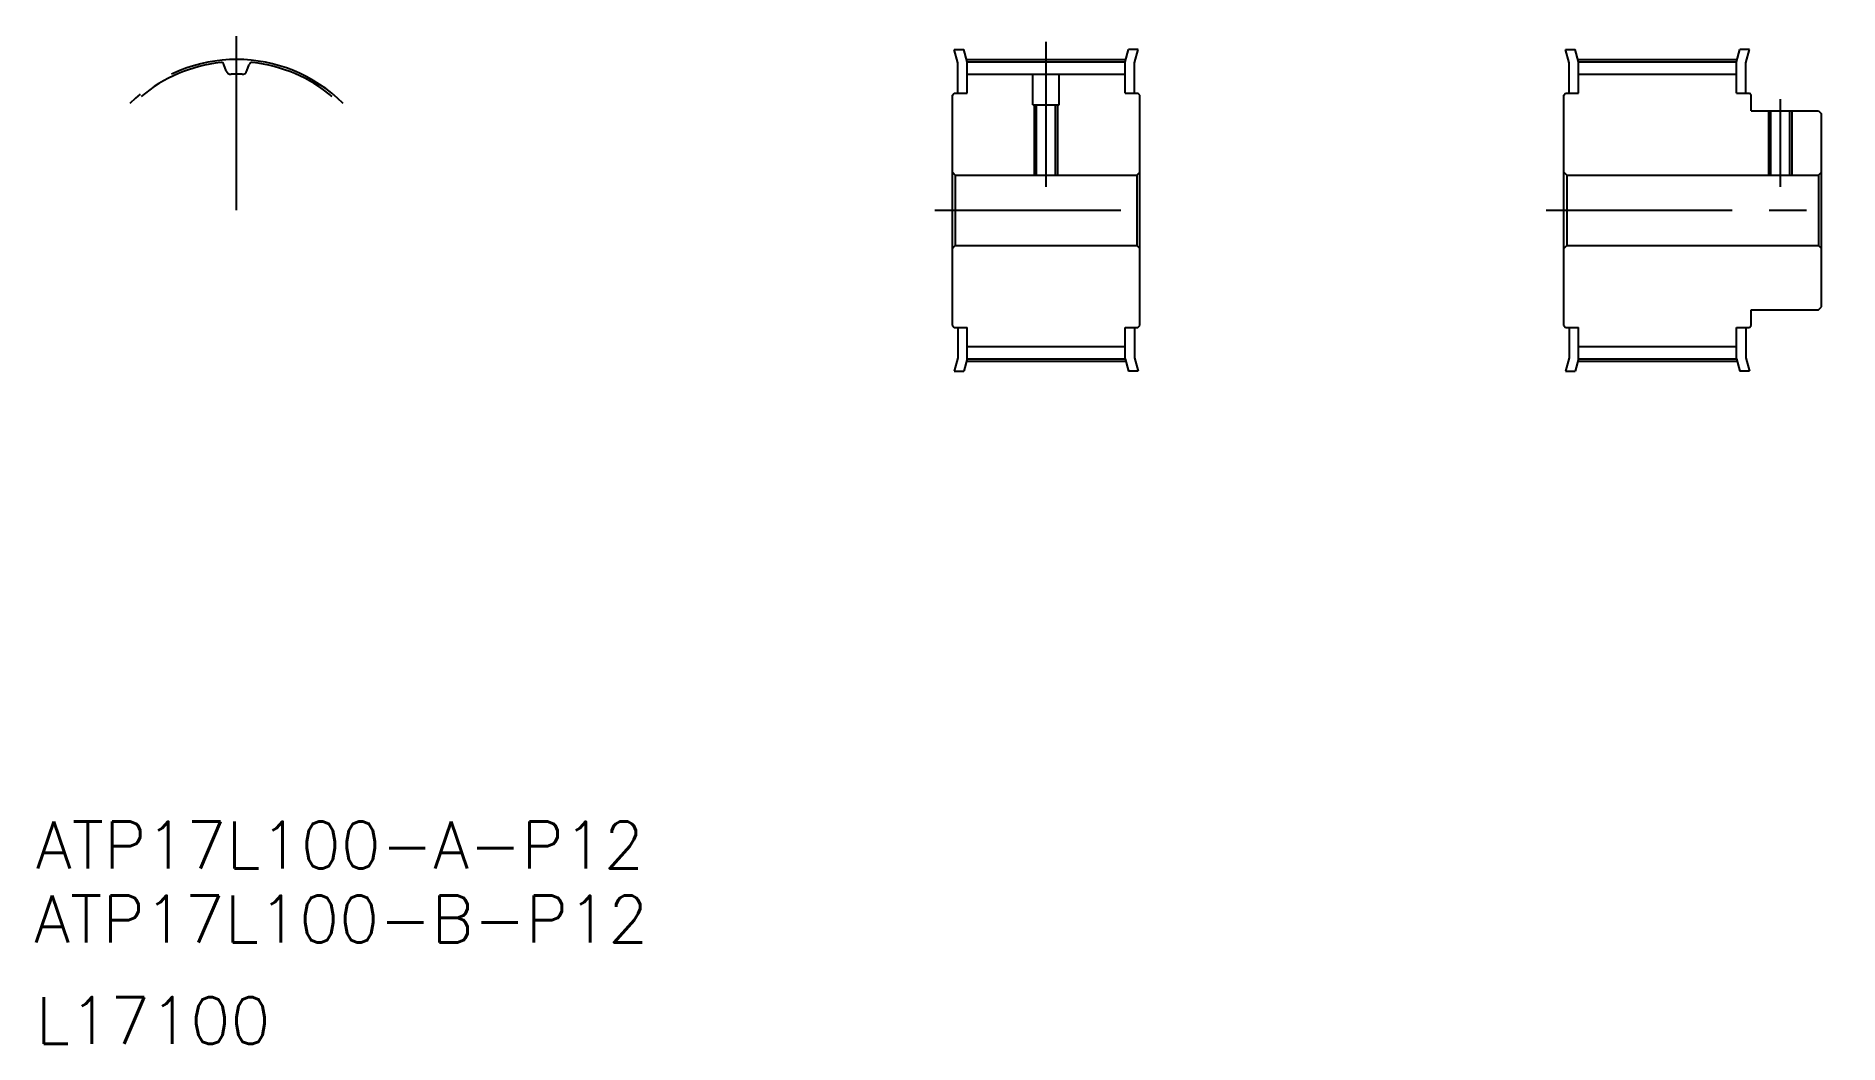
# Model space of a CAD drawing. Extents: x 75 to 383, y -68 to 104.
import ezdxf

# ---------------------------------------------------------------- set-up
doc = ezdxf.new("R2010")
doc.units = 0
doc.linetypes.add('CENTER', pattern=[50.8, 31.75, -6.35, 6.35, -6.35])
doc.linetypes.add('DASHED', pattern=[19.05, 12.7, -6.35])
doc.layers.get('0').update_dxf_attribs({"linetype": 'CONTINUOUS'})
doc.layers.add('CENTER', color=1, linetype='CENTER')
doc.styles.get("Standard").update_dxf_attribs({"font": 'txt', "bigfont": 'BIGFONT'})

msp = doc.modelspace()

# ---------------------------------------------------------------- linework, layer by layer
at = {"color": 7, "linetype": 'CONTINUOUS'}
for p, q in [((231.8, 101.8), (233.46, 101.8)), ((232.42, 99.48), (231.8, 101.8)), ((234.02, 99.69), (233.46, 101.8)), ((261.02, 99.69), (261.59, 101.8)), ((263.25, 101.8), (261.59, 101.8)), ((262.62, 99.48), (263.25, 101.8)), ((336.24, 101.8), (337.89, 101.8)), ((336.86, 99.48), (336.24, 101.8)), ((338.46, 99.69), (337.89, 101.8)), ((365.46, 99.69), (366.02, 101.8)), ((367.68, 101.8), (366.02, 101.8)), ((367.06, 99.48), (367.68, 101.8)), ((107.48, 98.11), (107.09, 99.2)), ((111.02, 98.11), (111.42, 99.2)), ((232.42, 94.3), (232.42, 99.48)), ((234.02, 99.69), (261.02, 99.69)), ((234.02, 94.3), (234.02, 99.69)), ((261.02, 94.3), (261.02, 99.69)), ((262.62, 94.3), (262.62, 99.48)), ((336.86, 94.3), (336.86, 99.48)), ((338.46, 99.69), (365.46, 99.69)), ((338.46, 94.3), (338.46, 99.69)), ((365.46, 94.3), (365.46, 99.69)), ((367.06, 94.3), (367.06, 99.48)), ((234.02, 97.56), (261.02, 97.56)), ((338.46, 97.56), (365.46, 97.56)), ((231.52, 94), (231.82, 94.3)), ((231.52, 54.6), (231.52, 94)), ((231.82, 94.3), (234.02, 94.3)), ((261.02, 94.3), (263.22, 94.3)), ((263.52, 94), (263.22, 94.3)), ((263.52, 54.6), (263.52, 94)), ((335.96, 94), (336.26, 94.3)), ((335.96, 54.6), (335.96, 94)), ((336.26, 94.3), (338.46, 94.3)), ((365.46, 94.3), (367.66, 94.3)), ((367.96, 94), (367.66, 94.3)), ((367.96, 91.3), (367.96, 94)), ((367.96, 91.3), (379.46, 91.3)), ((379.46, 91.3), (379.96, 90.8)), ((379.96, 57.8), (379.96, 90.8)), ((231.52, 80.8), (232.02, 80.3)), ((232.02, 80.3), (263.02, 80.3)), ((232.02, 80.3), (232.02, 68.3)), ((263.52, 80.8), (263.02, 80.3)), ((263.02, 80.3), (263.02, 68.3)), ((335.96, 80.8), (336.46, 80.3)), ((336.46, 80.3), (379.46, 80.3)), ((336.46, 80.3), (336.46, 68.3)), ((379.46, 80.3), (379.96, 80.8)), ((379.46, 80.3), (379.46, 68.3)), ((231.52, 67.8), (232.02, 68.3)), ((232.02, 68.3), (263.02, 68.3)), ((263.52, 67.8), (263.02, 68.3)), ((335.96, 67.8), (336.46, 68.3)), ((336.46, 68.3), (379.46, 68.3)), ((379.46, 68.3), (379.96, 67.8)), ((367.96, 57.3), (379.46, 57.3)), ((367.96, 54.6), (367.96, 57.3)), ((379.46, 57.3), (379.96, 57.8)), ((231.52, 54.6), (231.82, 54.3)), ((231.82, 54.3), (234.02, 54.3)), ((232.42, 54.3), (232.42, 49.12)), ((234.02, 48.91), (234.02, 54.3)), ((261.02, 48.91), (261.02, 54.3)), ((261.02, 54.3), (263.22, 54.3)), ((262.62, 54.3), (262.62, 49.12)), ((263.22, 54.3), (263.52, 54.6)), ((335.96, 54.6), (336.26, 54.3)), ((336.26, 54.3), (338.46, 54.3)), ((336.86, 54.3), (336.86, 49.12)), ((338.46, 48.91), (338.46, 54.3)), ((365.46, 48.91), (365.46, 54.3)), ((365.46, 54.3), (367.66, 54.3)), ((367.06, 54.3), (367.06, 49.12)), ((367.66, 54.3), (367.96, 54.6)), ((234.02, 51.04), (261.02, 51.04)), ((338.46, 51.04), (365.46, 51.04)), ((232.42, 49.12), (231.8, 46.8)), ((231.8, 46.8), (233.46, 46.8)), ((234.02, 48.91), (233.46, 46.8)), ((234.02, 48.91), (261.02, 48.91)), ((261.02, 48.91), (261.59, 46.8)), ((263.25, 46.8), (261.59, 46.8)), ((262.62, 49.12), (263.25, 46.8)), ((336.86, 49.12), (336.24, 46.8)), ((336.24, 46.8), (337.89, 46.8)), ((338.46, 48.91), (337.89, 46.8)), ((338.46, 48.91), (365.46, 48.91)), ((365.46, 48.91), (366.02, 46.8)), ((367.68, 46.8), (366.02, 46.8)), ((367.06, 49.12), (367.68, 46.8))]:
    msp.add_line(p, q, dxfattribs=at)
at = {"color": 3, "linetype": 'DASHED'}
for p, q in [((245.27, 92.3), (245.27, 97.56)), ((249.77, 92.3), (249.77, 97.56)), ((245.27, 92.3), (249.77, 92.3)), ((245.52, 80.3), (245.52, 92.3)), ((245.9, 80.3), (245.9, 92.3)), ((249.14, 80.3), (249.14, 92.3)), ((249.52, 80.3), (249.52, 92.3)), ((370.96, 80.3), (370.96, 91.3)), ((371.34, 80.3), (371.34, 91.3)), ((374.58, 80.3), (374.58, 91.3)), ((374.96, 80.3), (374.96, 91.3))]:
    msp.add_line(p, q, dxfattribs=at)
at = {"color": 7, "linetype": 'CONTINUOUS'}
for centre, radius, start, end in [((109.25, 74.3), 25.39, 96.1496, 130), ((106.59, 99.02), 0.53, 20, 96.1496), ((111.91, 99.02), 0.53, 83.8504, 160), ((109.25, 74.3), 25.39, 50, 83.8504), ((108.29, 98.41), 0.86, 200, 272.2803), ((109.25, 74.3), 23.26, 87.7197, 92.2803), ((110.21, 98.41), 0.86, 267.7197, 340)]:
    msp.add_arc(centre, radius, start, end, dxfattribs=at)
at = {"layer": 'CENTER', "color": 1, "linetype": 'CENTER'}
for p, q in [((109.25, 74.3), (109.25, 104.07)), ((247.52, 78.3), (247.52, 103.07)), ((234.02, 100.07), (261.02, 100.07)), ((338.46, 100.07), (365.46, 100.07)), ((372.96, 78.3), (372.96, 93.3)), ((228.52, 74.3), (266.52, 74.3)), ((332.96, 74.3), (382.96, 74.3)), ((234.02, 48.53), (261.02, 48.53)), ((338.46, 48.53), (365.46, 48.53))]:
    msp.add_line(p, q, dxfattribs=at)
msp.add_arc((109.25, 74.3), 25.77, 45, 135, dxfattribs=at)

# ---------------------------------------------------------------- texts
at = {"color": 7, "linetype": 'CONTINUOUS'}
for s, p in [('ATP17L100-A-P12', (74.94, -38.13)), ('ATP17L100-B-P12', (74.65, -50.78)), ('L17100', (74.94, -68.13))]:
    msp.add_text(s, height=8, dxfattribs=at).set_placement(p)

doc.saveas('drawing.dxf')
